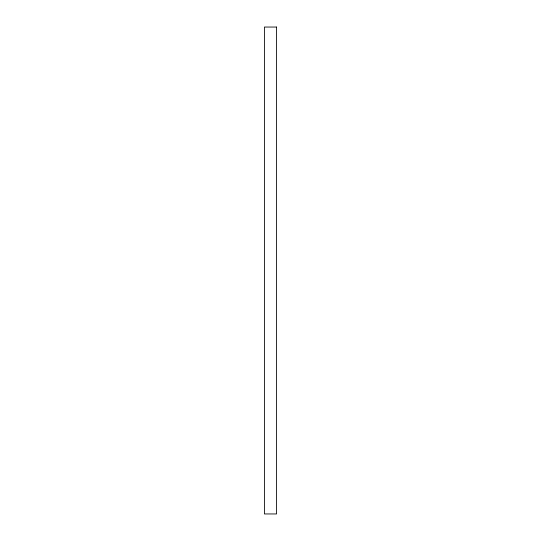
<?xml version="1.0" encoding="UTF-8"?>
<svg xmlns="http://www.w3.org/2000/svg" width="541" height="541" viewBox="0 0 541 541"><rect width="100%" height="100%" fill="white"/><g stroke="black" fill="none" stroke-linecap="round" stroke-linejoin="round"><path stroke-width="0.81" d="M276.586 27.05L264.414 27.05L264.414 513.95L276.586 513.95L276.586 27.05"/></g></svg>
